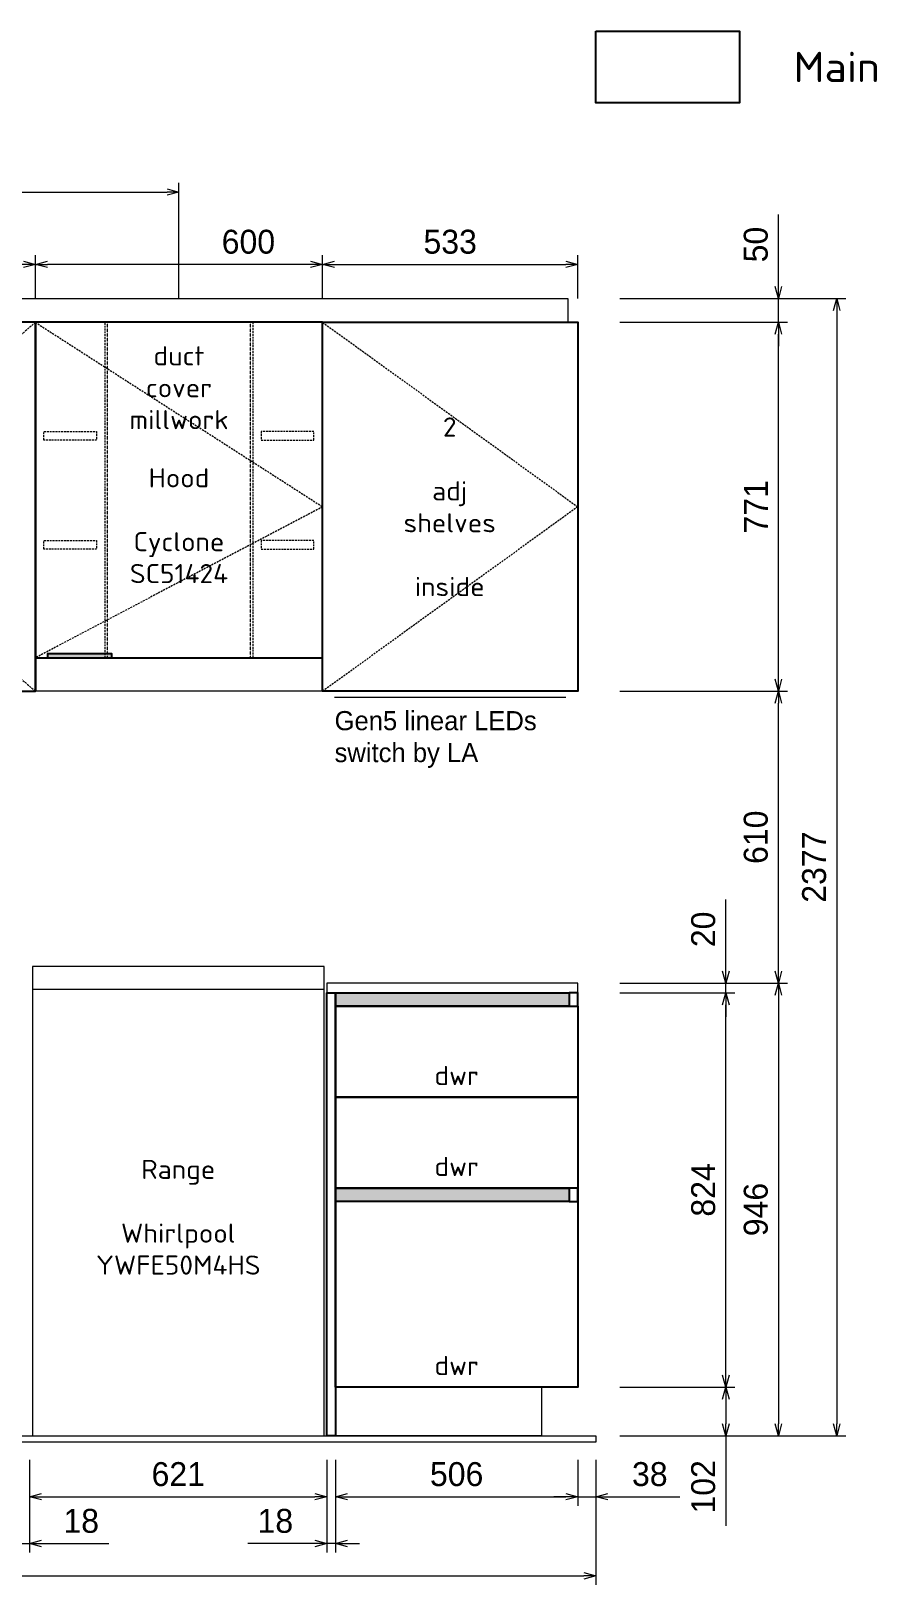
# Model space of a CAD drawing. Header units: millimetres. Extents: x 317748 to 451058, y -7309 to 88509.
# Drawn here: x 342935 to 344702, y 54795 to 58042 of the extents above; entities that cross this region are included whole.
import ezdxf

# ---------------------------------------------------------------- set-up
doc = ezdxf.new("R2010")
doc.units = ezdxf.units.MM
doc.header["$LTSCALE"] = 2
doc.header["$MEASUREMENT"] = 0
doc.header["$PDMODE"] = 3
doc.linetypes.add('DASHEDX2', pattern=[1.5, 1, -0.5])
doc.linetypes.add('HIDDEN2', pattern=[0.1875, 0.125, -0.0625])
doc.layers.get('0').update_dxf_attribs({"lineweight": 30})
doc.layers.get('Defpoints').update_dxf_attribs({"color": 255, "lineweight": 0})
for name, color, linetype, lineweight in [('1', 10, 'Continuous', 18), ('Appliance', 4, 'Continuous', 20), ('Appliances', 4, 'Continuous', 13), ('Cabinets', 7, 'Continuous', 25), ('Dims', 4, 'Continuous', 20), ('Hatch_grey', 253, 'Continuous', 5), ('KK + Filler', 252, 'Continuous', 18), ('Line_Hdn_Blu', 4, 'HIDDEN2', 5), ('Line_Hidden', 8, 'DASHEDX2', 15), ('Text', 4, 'Continuous', 20)]:
    doc.layers.add(name, color=color, linetype=linetype, lineweight=lineweight)
doc.styles.add('AGS', font='ags.shx')
doc.styles.add('style1', font='simplex.shx')
doc.dimstyles.new('mm LG 30', dxfattribs={"dimtxt": 50, "dimasz": 25, "dimexe": 19, "dimexo": 50, "dimgap": 22, "dimtad": 1, "dimdec": 0, "dimdsep": 46, "dimtxsty": 'AGS', "dimblk": 'OPEN30', "dimcen": 2, "dimclrd": 256, "dimclre": 256, "dimclrt": 256, "dimadec": 0, "dimazin": 0, "dimtm": 1e-09, "dimtfac": 1, "dimtdec": 0, "dimtmove": 0, "dimatfit": 3, "dimldrblk": 'OPEN30', "dimfxl": 1, "dimtolj": 1, "dimlwd": -1, "dimlwe": -1, "dimarcsym": 0})

# ---------------------------------------------------------------- blocks, each defined once
blk = doc.blocks.new('_Open30')
at = {"color": 0, "linetype": 'ByBlock', "lineweight": -2}
for p, q in [((-1, 0.27), (0, 0)), ((0, 0), (-1, -0.27)), ((0, 0), (-1, 0))]:
    blk.add_line(p, q, dxfattribs=at)
blk = doc.blocks.new('*D12')
at = {"layer": 'Defpoints', "color": 0, "ltscale": 2, "transparency": 16777216}
for p in [(342932, 55106.4), (343553, 55106.4), (343553, 54979.2)]:
    blk.add_point(p, dxfattribs=at)
at = {"layer": 'Dims', "ltscale": 2, "transparency": 16777216}
for p, q in [((342932, 55056.4), (342932, 54960.2)), ((343553, 55056.4), (343553, 54960.2)), ((342957, 54979.2), (343528, 54979.2))]:
    blk.add_line(p, q, dxfattribs=at)
at = {"layer": 'Dims', "ltscale": 2, "transparency": 16777216, "xscale": 25, "yscale": 25, "zscale": 25, "rotation": 180}
blk.add_blockref('_Open30', (342932, 54979.2), dxfattribs=at)
at = {"layer": 'Dims', "ltscale": 2, "transparency": 16777216, "xscale": 25, "yscale": 25, "zscale": 25}
blk.add_blockref('_Open30', (343553, 54979.2), dxfattribs=at)
at = {"layer": 'Dims', "ltscale": 2, "transparency": 16777216, "insert": (343242.5, 55026.2), "char_height": 50, "attachment_point": 5, "style": 'AGS'}
blk.add_mtext('\\A1;621', dxfattribs=at)
blk = doc.blocks.new('*D15')
at = {"layer": 'Defpoints', "color": 0, "ltscale": 2, "transparency": 16777216}
for p in [(343571, 55106.4), (344077, 55106.4), (344077, 54979.2)]:
    blk.add_point(p, dxfattribs=at)
at = {"layer": 'Dims', "ltscale": 2, "transparency": 16777216}
for p, q in [((343571, 55056.4), (343571, 54960.2)), ((344077, 55056.4), (344077, 54960.2)), ((343596, 54979.2), (344052, 54979.2))]:
    blk.add_line(p, q, dxfattribs=at)
at = {"layer": 'Dims', "ltscale": 2, "transparency": 16777216, "xscale": 25, "yscale": 25, "zscale": 25, "rotation": 180}
blk.add_blockref('_Open30', (343571, 54979.2), dxfattribs=at)
at = {"layer": 'Dims', "ltscale": 2, "transparency": 16777216, "xscale": 25, "yscale": 25, "zscale": 25}
blk.add_blockref('_Open30', (344077, 54979.2), dxfattribs=at)
at = {"layer": 'Dims', "ltscale": 2, "transparency": 16777216, "insert": (343824, 55026.2), "char_height": 50, "attachment_point": 5, "style": 'AGS'}
blk.add_mtext('\\A1;506', dxfattribs=at)
blk = doc.blocks.new('*D16')
at = {"layer": 'Defpoints', "color": 0, "ltscale": 2, "transparency": 16777216}
for p in [(344077, 55106.4), (344115, 55106.4), (344115, 54979.2)]:
    blk.add_point(p, dxfattribs=at)
at = {"layer": 'Dims', "ltscale": 2, "transparency": 16777216}
for p, q in [((344077, 55056.4), (344077, 54960.2)), ((344115, 55056.4), (344115, 54960.2)), ((344052, 54979.2), (344027, 54979.2)), ((344077, 54979.2), (344115, 54979.2)), ((344140, 54979.2), (344290, 54979.2))]:
    blk.add_line(p, q, dxfattribs=at)
at = {"layer": 'Dims', "ltscale": 2, "transparency": 16777216, "xscale": 25, "yscale": 25, "zscale": 25}
blk.add_blockref('_Open30', (344077, 54979.2), dxfattribs=at)
at = {"layer": 'Dims', "ltscale": 2, "transparency": 16777216, "xscale": 25, "yscale": 25, "zscale": 25, "rotation": 180}
blk.add_blockref('_Open30', (344115, 54979.2), dxfattribs=at)
at = {"layer": 'Dims', "ltscale": 2, "transparency": 16777216, "insert": (344227.5, 55026.2), "char_height": 50, "attachment_point": 5, "style": 'AGS'}
blk.add_mtext('\\A1;38', dxfattribs=at)
blk = doc.blocks.new('*D17')
at = {"layer": 'Defpoints', "color": 0, "ltscale": 2, "transparency": 16777216}
for p in [(343553, 55106.4), (343571, 55106.4), (343553, 54881.5)]:
    blk.add_point(p, dxfattribs=at)
at = {"layer": 'Dims', "ltscale": 2, "transparency": 16777216}
for p, q in [((343553, 55056.4), (343553, 54862.5)), ((343571, 55056.4), (343571, 54862.5)), ((343528, 54881.5), (343387.6, 54881.5)), ((343571, 54881.5), (343553, 54881.5)), ((343596, 54881.5), (343621, 54881.5))]:
    blk.add_line(p, q, dxfattribs=at)
at = {"layer": 'Dims', "ltscale": 2, "transparency": 16777216, "xscale": 25, "yscale": 25, "zscale": 25}
blk.add_blockref('_Open30', (343553, 54881.5), dxfattribs=at)
at = {"layer": 'Dims', "ltscale": 2, "transparency": 16777216, "xscale": 25, "yscale": 25, "zscale": 25, "rotation": 180}
blk.add_blockref('_Open30', (343571, 54881.5), dxfattribs=at)
at = {"layer": 'Dims', "ltscale": 2, "transparency": 16777216, "insert": (343445.3, 54928.5), "char_height": 50, "attachment_point": 5, "style": 'AGS'}
blk.add_mtext('\\A1;18', dxfattribs=at)
blk = doc.blocks.new('*D18')
at = {"layer": 'Defpoints', "color": 0, "ltscale": 2, "transparency": 16777216}
for p in [(342914, 55106.4), (342932, 55106.4), (342932, 54881.5)]:
    blk.add_point(p, dxfattribs=at)
at = {"layer": 'Dims', "ltscale": 2, "transparency": 16777216}
for p, q in [((342914, 55056.4), (342914, 54862.5)), ((342932, 55056.4), (342932, 54862.5)), ((342889, 54881.5), (342864, 54881.5)), ((342914, 54881.5), (342932, 54881.5)), ((342957, 54881.5), (343097.5, 54881.5))]:
    blk.add_line(p, q, dxfattribs=at)
at = {"layer": 'Dims', "ltscale": 2, "transparency": 16777216, "xscale": 25, "yscale": 25, "zscale": 25}
blk.add_blockref('_Open30', (342914, 54881.5), dxfattribs=at)
at = {"layer": 'Dims', "ltscale": 2, "transparency": 16777216, "xscale": 25, "yscale": 25, "zscale": 25, "rotation": 180}
blk.add_blockref('_Open30', (342932, 54881.5), dxfattribs=at)
at = {"layer": 'Dims', "ltscale": 2, "transparency": 16777216, "insert": (343039.8, 54928.5), "char_height": 50, "attachment_point": 5, "style": 'AGS'}
blk.add_mtext('\\A1;18', dxfattribs=at)
blk = doc.blocks.new('*D23')
at = {"layer": 'Defpoints', "color": 0, "ltscale": 2, "transparency": 16777216}
for p in [(340895, 55106.4), (344115, 55106.4), (344115, 54814)]:
    blk.add_point(p, dxfattribs=at)
at = {"layer": 'Dims', "ltscale": 2, "transparency": 16777216}
for p, q in [((340895, 55056.4), (340895, 54795)), ((344115, 55056.4), (344115, 54795)), ((340920, 54814), (344090, 54814))]:
    blk.add_line(p, q, dxfattribs=at)
at = {"layer": 'Dims', "ltscale": 2, "transparency": 16777216, "xscale": 25, "yscale": 25, "zscale": 25, "rotation": 180}
blk.add_blockref('_Open30', (340895, 54814), dxfattribs=at)
at = {"layer": 'Dims', "ltscale": 2, "transparency": 16777216, "xscale": 25, "yscale": 25, "zscale": 25}
blk.add_blockref('_Open30', (344115, 54814), dxfattribs=at)
at = {"layer": 'Dims', "ltscale": 2, "transparency": 16777216, "insert": (342505, 54861), "char_height": 50, "attachment_point": 5, "style": 'AGS'}
blk.add_mtext('\\A1;3220', dxfattribs=at)
blk = doc.blocks.new('*D24')
at = {"layer": 'Defpoints', "color": 0, "ltscale": 2, "transparency": 16777216}
for p in [(344115, 55208.4), (344115, 55106.4), (344386.3, 55106.4)]:
    blk.add_point(p, dxfattribs=at)
at = {"layer": 'Dims', "ltscale": 2, "transparency": 16777216}
for p, q in [((344165, 55208.4), (344405.3, 55208.4)), ((344386.3, 55183.4), (344386.3, 55131.4)), ((344165, 55106.4), (344405.3, 55106.4)), ((344386.3, 55106.4), (344386.3, 54918.4))]:
    blk.add_line(p, q, dxfattribs=at)
at = {"layer": 'Dims', "ltscale": 2, "transparency": 16777216, "xscale": 25, "yscale": 25, "zscale": 25}
for p, rotation in [((344386.3, 55208.4), 90), ((344386.3, 55106.4), 270)]:
    blk.add_blockref('_Open30', p, dxfattribs=dict(at, rotation=rotation))
at = {"layer": 'Dims', "ltscale": 2, "transparency": 16777216, "insert": (344339.3, 54999.9), "char_height": 50, "attachment_point": 5, "rotation": 90, "style": 'AGS'}
blk.add_mtext('\\A1;102', dxfattribs=at)
blk = doc.blocks.new('*D25')
at = {"layer": 'Defpoints', "color": 0, "ltscale": 2, "transparency": 16777216}
for p in [(344115, 56032.4), (344386.3, 56032.4), (344115, 55208.4)]:
    blk.add_point(p, dxfattribs=at)
at = {"layer": 'Dims', "ltscale": 2, "transparency": 16777216}
for p, q in [((344165, 56032.4), (344405.3, 56032.4)), ((344386.3, 55233.4), (344386.3, 56007.4)), ((344165, 55208.4), (344405.3, 55208.4))]:
    blk.add_line(p, q, dxfattribs=at)
at = {"layer": 'Dims', "ltscale": 2, "transparency": 16777216, "xscale": 25, "yscale": 25, "zscale": 25}
for p, rotation in [((344386.3, 56032.4), 90), ((344386.3, 55208.4), 270)]:
    blk.add_blockref('_Open30', p, dxfattribs=dict(at, rotation=rotation))
at = {"layer": 'Dims', "ltscale": 2, "transparency": 16777216, "insert": (344339.3, 55620.4), "char_height": 50, "attachment_point": 5, "rotation": 90, "style": 'AGS'}
blk.add_mtext('\\A1;824', dxfattribs=at)
blk = doc.blocks.new('*D26')
at = {"layer": 'Defpoints', "color": 0, "ltscale": 2, "transparency": 16777216}
for p in [(344115, 56052.4), (344386.3, 56052.4), (344115, 56032.4)]:
    blk.add_point(p, dxfattribs=at)
at = {"layer": 'Dims', "ltscale": 2, "transparency": 16777216}
for p, q in [((344386.3, 56077.4), (344386.3, 56227.4)), ((344165, 56052.4), (344405.3, 56052.4)), ((344386.3, 56032.4), (344386.3, 56052.4)), ((344165, 56032.4), (344405.3, 56032.4)), ((344386.3, 56007.4), (344386.3, 55982.4))]:
    blk.add_line(p, q, dxfattribs=at)
at = {"layer": 'Dims', "ltscale": 2, "transparency": 16777216, "xscale": 25, "yscale": 25, "zscale": 25}
for p, rotation in [((344386.3, 56052.4), 270), ((344386.3, 56032.4), 90)]:
    blk.add_blockref('_Open30', p, dxfattribs=dict(at, rotation=rotation))
at = {"layer": 'Dims', "ltscale": 2, "transparency": 16777216, "insert": (344339.3, 56164.9), "char_height": 50, "attachment_point": 5, "rotation": 90, "style": 'AGS'}
blk.add_mtext('\\A1;20', dxfattribs=at)
blk = doc.blocks.new('*D27')
at = {"layer": 'Defpoints', "color": 0, "ltscale": 2, "transparency": 16777216}
for p in [(344115, 56052.4), (344115, 55106.4), (344496.1, 55106.4)]:
    blk.add_point(p, dxfattribs=at)
at = {"layer": 'Dims', "ltscale": 2, "transparency": 16777216}
for p, q in [((344165, 56052.4), (344515.1, 56052.4)), ((344496.1, 56027.4), (344496.1, 55131.4)), ((344165, 55106.4), (344515.1, 55106.4))]:
    blk.add_line(p, q, dxfattribs=at)
at = {"layer": 'Dims', "ltscale": 2, "transparency": 16777216, "xscale": 25, "yscale": 25, "zscale": 25}
for p, rotation in [((344496.1, 56052.4), 90), ((344496.1, 55106.4), 270)]:
    blk.add_blockref('_Open30', p, dxfattribs=dict(at, rotation=rotation))
at = {"layer": 'Dims', "ltscale": 2, "transparency": 16777216, "insert": (344449.1, 55579.4), "char_height": 50, "attachment_point": 5, "rotation": 90, "style": 'AGS'}
blk.add_mtext('\\A1;946', dxfattribs=at)
blk = doc.blocks.new('*D28')
at = {"layer": 'Defpoints', "color": 0, "ltscale": 2, "transparency": 16777216}
for p in [(344115, 56662.4), (344496.1, 56662.4), (344115, 56052.4)]:
    blk.add_point(p, dxfattribs=at)
at = {"layer": 'Dims', "ltscale": 2, "transparency": 16777216}
for p, q in [((344165, 56662.4), (344515.1, 56662.4)), ((344496.1, 56077.4), (344496.1, 56637.4)), ((344165, 56052.4), (344515.1, 56052.4))]:
    blk.add_line(p, q, dxfattribs=at)
at = {"layer": 'Dims', "ltscale": 2, "transparency": 16777216, "xscale": 25, "yscale": 25, "zscale": 25}
for p, rotation in [((344496.1, 56662.4), 90), ((344496.1, 56052.4), 270)]:
    blk.add_blockref('_Open30', p, dxfattribs=dict(at, rotation=rotation))
at = {"layer": 'Dims', "ltscale": 2, "transparency": 16777216, "insert": (344449.1, 56357.4), "char_height": 50, "attachment_point": 5, "rotation": 90, "style": 'AGS'}
blk.add_mtext('\\A1;610', dxfattribs=at)
blk = doc.blocks.new('*D29')
at = {"layer": 'Defpoints', "color": 0, "ltscale": 2, "transparency": 16777216}
for p in [(344115, 57433.4), (344496.1, 57433.4), (344115, 56662.4)]:
    blk.add_point(p, dxfattribs=at)
at = {"layer": 'Dims', "ltscale": 2, "transparency": 16777216}
for p, q in [((344165, 57433.4), (344515.1, 57433.4)), ((344496.1, 56687.4), (344496.1, 57408.4)), ((344165, 56662.4), (344515.1, 56662.4))]:
    blk.add_line(p, q, dxfattribs=at)
at = {"layer": 'Dims', "ltscale": 2, "transparency": 16777216, "xscale": 25, "yscale": 25, "zscale": 25}
for p, rotation in [((344496.1, 57433.4), 90), ((344496.1, 56662.4), 270)]:
    blk.add_blockref('_Open30', p, dxfattribs=dict(at, rotation=rotation))
at = {"layer": 'Dims', "ltscale": 2, "transparency": 16777216, "insert": (344449.1, 57047.9), "char_height": 50, "attachment_point": 5, "rotation": 90, "style": 'AGS'}
blk.add_mtext('\\A1;771', dxfattribs=at)
blk = doc.blocks.new('*D30')
at = {"layer": 'Defpoints', "color": 0, "ltscale": 2, "transparency": 16777216}
for p in [(344115, 57483.4), (344496.1, 57483.4), (344115, 57433.4)]:
    blk.add_point(p, dxfattribs=at)
at = {"layer": 'Dims', "ltscale": 2, "transparency": 16777216}
for p, q in [((344496.1, 57508.4), (344496.1, 57658.4)), ((344165, 57483.4), (344515.1, 57483.4)), ((344496.1, 57433.4), (344496.1, 57483.4)), ((344165, 57433.4), (344515.1, 57433.4)), ((344496.1, 57408.4), (344496.1, 57383.4))]:
    blk.add_line(p, q, dxfattribs=at)
at = {"layer": 'Dims', "ltscale": 2, "transparency": 16777216, "xscale": 25, "yscale": 25, "zscale": 25}
for p, rotation in [((344496.1, 57483.4), 270), ((344496.1, 57433.4), 90)]:
    blk.add_blockref('_Open30', p, dxfattribs=dict(at, rotation=rotation))
at = {"layer": 'Dims', "ltscale": 2, "transparency": 16777216, "insert": (344449.1, 57595.9), "char_height": 50, "attachment_point": 5, "rotation": 90, "style": 'AGS'}
blk.add_mtext('\\A1;50', dxfattribs=at)
blk = doc.blocks.new('*D31')
at = {"layer": 'Defpoints', "color": 0, "ltscale": 2, "transparency": 16777216}
for p in [(344115, 57483.4), (344115, 55106.4), (344618, 55106.4)]:
    blk.add_point(p, dxfattribs=at)
at = {"layer": 'Dims', "ltscale": 2, "transparency": 16777216}
for p, q in [((344165, 57483.4), (344637, 57483.4)), ((344618, 57458.4), (344618, 55131.4)), ((344165, 55106.4), (344637, 55106.4))]:
    blk.add_line(p, q, dxfattribs=at)
at = {"layer": 'Dims', "ltscale": 2, "transparency": 16777216, "xscale": 25, "yscale": 25, "zscale": 25}
for p, rotation in [((344618, 57483.4), 90), ((344618, 55106.4), 270)]:
    blk.add_blockref('_Open30', p, dxfattribs=dict(at, rotation=rotation))
at = {"layer": 'Dims', "ltscale": 2, "transparency": 16777216, "insert": (344571, 56294.9), "char_height": 50, "attachment_point": 5, "rotation": 90, "style": 'AGS'}
blk.add_mtext('\\A1;2377', dxfattribs=at)
blk = doc.blocks.new('*D32')
at = {"layer": 'Defpoints', "color": 0, "ltscale": 2, "transparency": 16777216}
for p in [(344077, 57554.5), (343544, 57433.4), (344077, 57433.4)]:
    blk.add_point(p, dxfattribs=at)
at = {"layer": 'Dims', "ltscale": 2, "transparency": 16777216}
for p, q in [((343544, 57483.4), (343544, 57573.5)), ((344077, 57483.4), (344077, 57573.5)), ((343569, 57554.5), (344052, 57554.5))]:
    blk.add_line(p, q, dxfattribs=at)
at = {"layer": 'Dims', "ltscale": 2, "transparency": 16777216, "xscale": 25, "yscale": 25, "zscale": 25, "rotation": 180}
blk.add_blockref('_Open30', (343544, 57554.5), dxfattribs=at)
at = {"layer": 'Dims', "ltscale": 2, "transparency": 16777216, "xscale": 25, "yscale": 25, "zscale": 25}
blk.add_blockref('_Open30', (344077, 57554.5), dxfattribs=at)
at = {"layer": 'Dims', "ltscale": 2, "transparency": 16777216, "insert": (343810.5, 57601.5), "char_height": 50, "attachment_point": 5, "style": 'AGS'}
blk.add_mtext('\\A1;533', dxfattribs=at)
blk = doc.blocks.new('*D33')
at = {"layer": 'Defpoints', "color": 0, "ltscale": 2, "transparency": 16777216}
for p in [(342944, 57554.5), (342944, 57433.4), (343544, 57433.4)]:
    blk.add_point(p, dxfattribs=at)
at = {"layer": 'Dims', "ltscale": 2, "transparency": 16777216}
for p, q in [((342944, 57483.4), (342944, 57573.5)), ((343544, 57483.4), (343544, 57573.5)), ((343519, 57554.5), (342969, 57554.5))]:
    blk.add_line(p, q, dxfattribs=at)
at = {"layer": 'Dims', "ltscale": 2, "transparency": 16777216, "xscale": 25, "yscale": 25, "zscale": 25, "rotation": 180}
blk.add_blockref('_Open30', (342944, 57554.5), dxfattribs=at)
at = {"layer": 'Dims', "ltscale": 2, "transparency": 16777216, "xscale": 25, "yscale": 25, "zscale": 25}
blk.add_blockref('_Open30', (343544, 57554.5), dxfattribs=at)
at = {"layer": 'Dims', "ltscale": 2, "transparency": 16777216, "insert": (343389, 57601.5), "char_height": 50, "attachment_point": 5, "style": 'AGS'}
blk.add_mtext('\\A1;600', dxfattribs=at)
blk = doc.blocks.new('*D34')
at = {"layer": 'Defpoints', "color": 0, "ltscale": 2, "transparency": 16777216}
for p in [(342502, 57554.5), (342502, 57433.4), (342944, 57433.4)]:
    blk.add_point(p, dxfattribs=at)
at = {"layer": 'Dims', "ltscale": 2, "transparency": 16777216}
for p, q in [((342502, 57483.4), (342502, 57573.5)), ((342944, 57483.4), (342944, 57573.5)), ((342919, 57554.5), (342527, 57554.5))]:
    blk.add_line(p, q, dxfattribs=at)
at = {"layer": 'Dims', "ltscale": 2, "transparency": 16777216, "xscale": 25, "yscale": 25, "zscale": 25, "rotation": 180}
blk.add_blockref('_Open30', (342502, 57554.5), dxfattribs=at)
at = {"layer": 'Dims', "ltscale": 2, "transparency": 16777216, "xscale": 25, "yscale": 25, "zscale": 25}
blk.add_blockref('_Open30', (342944, 57554.5), dxfattribs=at)
at = {"layer": 'Dims', "ltscale": 2, "transparency": 16777216, "insert": (342723, 57601.5), "char_height": 50, "attachment_point": 5, "style": 'AGS'}
blk.add_mtext('\\A1;442', dxfattribs=at)
blk = doc.blocks.new('*D45')
at = {"layer": '1', "ltscale": 2, "transparency": 16777216}
for p, q in [((340895, 57483.4), (340895, 57724.7)), ((340920, 57705.7), (343219, 57705.7)), ((343244, 57483.4), (343244, 57724.7))]:
    blk.add_line(p, q, dxfattribs=at)
at = {"layer": 'Defpoints', "color": 0, "ltscale": 2, "transparency": 16777216}
for p in [(343244, 57705.7), (340895, 57433.4), (343244, 57433.4)]:
    blk.add_point(p, dxfattribs=at)
at = {"layer": '1', "ltscale": 2, "transparency": 16777216, "xscale": 25, "yscale": 25, "zscale": 25, "rotation": 180}
blk.add_blockref('_Open30', (340895, 57705.7), dxfattribs=at)
at = {"layer": '1', "ltscale": 2, "transparency": 16777216, "xscale": 25, "yscale": 25, "zscale": 25}
blk.add_blockref('_Open30', (343244, 57705.7), dxfattribs=at)
at = {"layer": '1', "ltscale": 2, "transparency": 16777216, "insert": (342069.5, 57752.7), "char_height": 50, "attachment_point": 5, "style": 'AGS'}
blk.add_mtext('\\A1;2349', dxfattribs=at)

msp = doc.modelspace()

# ---------------------------------------------------------------- hatches: boundary and pattern name
at = {"layer": 'Hatch_grey', "ltscale": 2}
h = msp.add_hatch(color=256, dxfattribs=at)
h.dxf.hatch_style = 1
h.paths.add_polyline_path([(342969, 56732.4), (343104, 56732.4), (343104, 56740.4), (342969, 56740.4)])
h = msp.add_hatch(color=256, dxfattribs=at)
h.dxf.hatch_style = 1
h.paths.add_polyline_path([(343571, 56032.4), (344059, 56032.4), (344059, 56004.4), (343571, 56004.4)])
h = msp.add_hatch(color=256, dxfattribs=at)
h.dxf.hatch_style = 1
h.paths.add_polyline_path([(343571, 55624.4), (344059, 55624.4), (344059, 55596.4), (343571, 55596.4)])

# ---------------------------------------------------------------- linework, layer by layer
at = {"layer": 'Appliance', "ltscale": 2}
msp.add_line((344052, 56649.4), (343569, 56649.4), dxfattribs=at)
at = {"layer": 'Appliances', "ltscale": 2}
for points in [[(342945.5, 56732.4), (343542.5, 56732.4), (343542.5, 56662.4), (342945.5, 56662.4)], [(342938, 55106.4), (343547, 55106.4), (343547, 56087.4), (342938, 56087.4)], [(342938, 55106.4), (343547, 55106.4), (343547, 56039.4), (342938, 56039.4)]]:
    msp.add_lwpolyline(points, close=True, dxfattribs=at)
at = {"layer": 'Cabinets', "ltscale": 2}
for points in [[(344115, 58042), (344415, 58042), (344415, 57892), (344115, 57892)], [(342944, 57433.4), (342502, 57433.4), (342502, 56662.4), (342944, 56662.4)], [(342944, 56732.4), (343544, 56732.4), (343544, 57433.4), (342944, 57433.4)], [(343544, 57433.4), (344077, 57433.4), (344077, 56662.4), (343544, 56662.4)], [(342969, 56732.4), (343104, 56732.4), (343104, 56740.4), (342969, 56740.4)], [(343571, 55106.4), (343553, 55106.4), (343553, 56032.4), (343571, 56032.4)], [(343571, 56032.4), (344059, 56032.4), (344059, 56004.4), (343571, 56004.4)], [(344059, 56004.4), (344077, 56004.4), (344077, 56032.4), (344059, 56032.4)], [(343571, 56004.4), (344077, 56004.4), (344077, 55208.4), (343571, 55208.4)], [(343571, 56004.4), (344077, 56004.4), (344077, 55814.4), (343571, 55814.4)], [(343571, 55814.4), (344077, 55814.4), (344077, 55624.4), (343571, 55624.4)], [(343571, 55624.4), (344059, 55624.4), (344059, 55596.4), (343571, 55596.4)], [(344059, 55596.4), (344077, 55596.4), (344077, 55624.4), (344059, 55624.4)]]:
    msp.add_lwpolyline(points, close=True, dxfattribs=at)
at = {"layer": 'Dims', "ltscale": 2}
msp.add_lwpolyline([(343553, 56032.4), (344077, 56032.4), (344077, 56052.4), (343553, 56052.4)], close=True, dxfattribs=at)
at = {"layer": 'Hatch_grey', "ltscale": 2}
msp.add_lwpolyline([(340730, 55106.4), (344115, 55106.4), (344115, 55093.4), (340730, 55093.4)], close=True, dxfattribs=at)
at = {"layer": 'KK + Filler', "ltscale": 2}
for points in [[(344056, 57433.4), (341618, 57433.4), (341618, 57483.4), (344056, 57483.4)], [(343571, 55208.4), (344001, 55208.4), (344001, 55106.4), (343571, 55106.4)]]:
    msp.add_lwpolyline(points, close=True, dxfattribs=at)
at = {"layer": 'Line_Hdn_Blu', "ltscale": 2}
msp.add_lwpolyline([(343095, 57433.4), (343393, 57433.4), (343393, 56732.4), (343095, 56732.4)], close=True, dxfattribs=at)
at = {"layer": 'Line_Hidden', "ltscale": 2}
for points in [[(342944, 57433.4), (342502, 57047.9), (342944, 56662.4)], [(342944, 57433.4), (343544, 57047.9), (342944, 56732.4)], [(343544, 57433.4), (344077, 57047.9), (343544, 56662.4)]]:
    msp.add_lwpolyline(points, dxfattribs=at)
for points in [[(343090, 57433.4), (343398, 57433.4), (343398, 56732.4), (343090, 56732.4)], [(342962, 57205.4), (343072, 57205.4), (343072, 57187.4), (342962, 57187.4)], [(343526, 57205.4), (343416, 57205.4), (343416, 57187.4), (343526, 57187.4)], [(342962, 56977.4), (343072, 56977.4), (343072, 56959.4), (342962, 56959.4)], [(343526, 56977.4), (343416, 56977.4), (343416, 56959.4), (343526, 56959.4)]]:
    msp.add_lwpolyline(points, close=True, dxfattribs=at)

# ---------------------------------------------------------------- texts
at = {"layer": 'Appliances', "ltscale": 2, "insert": (343569, 56621), "char_height": 40, "attachment_point": 1, "style": 'AGS'}
msp.add_mtext_dynamic_manual_height_columns('Gen5 linear LEDs\\Pswitch by LA', width=595.469, gutter_width=1000, heights=[0], dxfattribs=at)
at = {"layer": 'Dims', "insert": (343244, 57383.4), "char_height": 40, "width": 331.87, "attachment_point": 2, "style": 'style1'}
msp.add_mtext('\\pxqc;duct\\Pcover \\Pmillwork', dxfattribs=at)
at = {"layer": 'Dims', "char_height": 40, "style": 'style1'}
for s, width, heights, insert, attachment_point in [('\\pxqc;2\\P\\Padj\\Pshelves\\P\\Pinside', 298.831, [479.9], (343809.5, 57047.9), 5), ('\\pxqc;Hood\\P\\PCyclone\\PSC51424', 600, [287.9], (343244, 57008.4), 5), ('\\pxqc;dwr', 263.766, [93], (343824, 55839.4), 8), ('\\pxqc;dwr', 263.766, [93], (343824, 55649.4), 8), ('\\pxqc;Range\\P\\PWhirlpool\\PYWFE50M4HS', 600, [287.9], (343242.5, 55563.4), 5), ('\\pxqc;dwr', 263.766, [93], (343824, 55233.4), 8)]:
    msp.add_mtext_dynamic_manual_height_columns(s, width=width, gutter_width=25, heights=heights, dxfattribs=dict(at, insert=insert, attachment_point=attachment_point))
at = {"layer": 'Text', "insert": (344527.9, 57967), "char_height": 63.5, "attachment_point": 4, "style": 'style1'}
msp.add_mtext_dynamic_manual_height_columns('Main', width=954.766, gutter_width=25.4, heights=[332.5], dxfattribs=at)

# ---------------------------------------------------------------- dimensions: what is measured, and where the dimension line sits
at = {"layer": '1', "ltscale": 2}
dim = msp.add_linear_dim(base=(343244, 57705.7), p1=(340895, 57433.4), p2=(343244, 57433.4), dimstyle='mm LG 30', override={"dimpost": '\\X'}, dxfattribs=at)
dim.commit()
dim.dimension.update_dxf_attribs({"geometry": '*D45', "text_midpoint": (342069.5, 57752.7)})
at = {"layer": 'Dims', "ltscale": 2}
for base, p1, p2, angle, picture, middle in [((344496.1, 57483.4), (344115, 57433.4), (344115, 57483.4), 90, '*D30', (344449.1, 57595.9)), ((344618, 55106.4), (344115, 57483.4), (344115, 55106.4), 90, '*D31', (344571, 56294.9)), ((344496.1, 57433.4), (344115, 56662.4), (344115, 57433.4), 90, '*D29', (344449.1, 57047.9)), ((344496.1, 56662.4), (344115, 56052.4), (344115, 56662.4), 90, '*D28', (344449.1, 56357.4)), ((344386.3, 56052.4), (344115, 56032.4), (344115, 56052.4), 90, '*D26', (344339.3, 56164.9)), ((344496.1, 55106.4), (344115, 56052.4), (344115, 55106.4), 90, '*D27', (344449.1, 55579.4)), ((344386.3, 56032.4), (344115, 55208.4), (344115, 56032.4), 90, '*D25', (344339.3, 55620.4)), ((344386.3, 55106.4), (344115, 55208.4), (344115, 55106.4), 90, '*D24', (344339.3, 54999.9)), ((342932, 54881.5), (342914, 55106.4), (342932, 55106.4), 180, '*D18', (343039.8, 54928.5))]:
    dim = msp.add_linear_dim(base=base, p1=p1, p2=p2, angle=angle, dimstyle='mm LG 30', override={"dimpost": '\\X'}, dxfattribs=at)
    dim.commit()
    dim.dimension.update_dxf_attribs({"geometry": picture, "text_midpoint": middle})
for base, p1, p2, picture, middle in [((342502, 57554.5), (342944, 57433.4), (342502, 57433.4), '*D34', (342723, 57601.5)), ((344077, 57554.5), (343544, 57433.4), (344077, 57433.4), '*D32', (343810.5, 57601.5)), ((344115, 54814), (340895, 55106.4), (344115, 55106.4), '*D23', (342505, 54861)), ((343553, 54979.2), (342932, 55106.4), (343553, 55106.4), '*D12', (343242.5, 55026.2)), ((343553, 54881.5), (343571, 55106.4), (343553, 55106.4), '*D17', (343445.3, 54928.5)), ((344077, 54979.2), (343571, 55106.4), (344077, 55106.4), '*D15', (343824, 55026.2)), ((344115, 54979.2), (344077, 55106.4), (344115, 55106.4), '*D16', (344227.5, 55026.2))]:
    dim = msp.add_linear_dim(base=base, p1=p1, p2=p2, dimstyle='mm LG 30', override={"dimpost": '\\X'}, dxfattribs=at)
    dim.commit()
    dim.dimension.update_dxf_attribs({"geometry": picture, "text_midpoint": middle})
dim = msp.add_linear_dim(base=(342944, 57554.5), p1=(343544, 57433.4), p2=(342944, 57433.4), dimstyle='mm LG 30', override={"dimpost": '\\X'}, dxfattribs=at)
dim.commit()
dim.dimension.update_dxf_attribs({"geometry": '*D33', "text_midpoint": (343389, 57554.5), "dimtype": 160})

doc.saveas('drawing.dxf')
